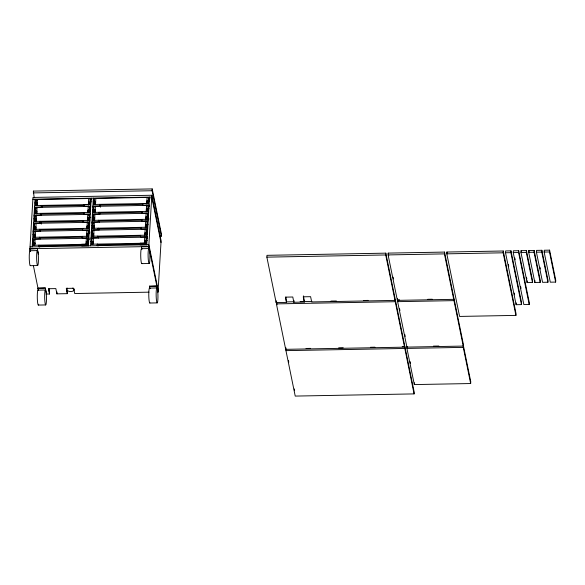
<?xml version="1.0" encoding="UTF-8"?>
<svg xmlns="http://www.w3.org/2000/svg" width="585" height="585" viewBox="0 0 585 585"><rect width="100%" height="100%" fill="white"/><g stroke="black" fill="none" stroke-linecap="round" stroke-linejoin="round"><path stroke-width="0.88" d="M30.376 251.177L29.915 248.932L32.979 197.438L151.829 195.251L161.102 240.698L158.023 292.12L156.817 285.948L149.438 286.284L156.809 286.145M34.157 197.364L33.352 191.098L152.202 188.918L161.482 234.366L161.372 236.179L159.559 236.208M32.175 246.885L35.012 199.207L35.919 203.66M32.899 234.709L33.616 234.702L33.455 237.313L88.233 236.245L88.386 233.627L89.103 233.612M33.374 226.768L34.084 226.753L33.93 229.371L88.708 228.296L88.861 225.686L89.571 225.671M33.842 218.819L34.559 218.805L34.398 221.422L89.176 220.355L89.337 217.737L90.046 217.722M33.345 245.254L33.703 239.221L87.779 238.227L88.503 241.773M33.813 237.305L34.171 231.272L88.247 230.278L88.971 233.832M34.288 229.364L34.647 223.324L88.723 222.337L89.446 225.883M34.756 221.415L35.115 215.382L89.191 214.388L89.914 217.934M35.232 213.466L35.59 207.434L89.666 206.439L90.39 209.993M35.7 205.525L36.058 199.492L90.134 198.498L90.865 202.044M34.135 243.93L34.208 242.724L34.917 242.716L34.924 244.311L34.135 243.93L34.215 244.325L34.281 243.119L34.998 243.104M35.392 234.768L34.676 234.782L34.603 235.989L35.319 235.974M35.078 228.04L35.151 226.834L35.86 226.819L35.868 228.421L35.078 228.04L35.868 228.421M36.343 220.472L36.336 218.878L35.619 218.885L35.546 220.099L36.263 220.084M36.021 212.15L36.094 210.944L36.804 210.929L36.811 212.523L36.021 212.15L36.811 212.523M36.497 204.202L36.562 202.995L37.279 202.98L37.286 204.582L36.497 204.202L36.57 204.596L36.643 203.383L37.36 203.375M35.158 228.428L35.151 226.834M35.627 220.486L35.7 219.28L36.416 219.265M36.102 212.538L36.094 210.944M34.771 245.225L35.129 239.192L35.21 239.579M35.597 231.243L35.319 237.671M36.182 221.393L36.541 215.353M37.126 205.496L37.484 199.463L37.564 199.851M38.829 246.76L38.924 245.152L39.049 245.737M38.515 254.57L37.301 248.596L29.915 248.932M38.413 290.57L37.966 288.127L45.337 287.988L46.559 293.962M45.337 287.988L37.959 288.325M46.098 294.05L49.542 293.992L48.935 288.676M66.763 288.346L67.37 293.663L56.913 293.853L57.023 292.047M67.004 291.864L67.063 290.855M88.627 241.561L87.918 241.576L87.765 244.186L81.82 244.296L81.724 245.905L88.379 245.788M82.763 228.406L82.668 230.015L89.322 229.898L89.863 232.53M90.989 201.832L90.28 201.847L90.119 204.458L84.181 204.567L84.086 206.176L90.741 206.059M85.995 244.289L86.353 238.256M86.463 236.34L86.821 230.307L87.618 230.68M86.938 228.399L87.297 222.358L87.377 222.753M87.406 220.45L87.765 214.417L88.642 215.178M87.882 212.501L88.24 206.468L88.32 206.856M88.35 204.56L88.708 198.52M86.624 235.426L86.617 233.824L87.326 233.817L87.333 235.411L86.543 235.031L87.333 235.411M87.092 227.477L87.085 225.883L87.801 225.868L87.955 226.644M87.567 219.529L87.56 217.934L88.269 217.92L88.276 219.521L87.487 219.141L88.276 219.521M88.108 210.381L88.035 211.587L87.955 211.2L88.752 211.573L88.825 210.366L88.028 209.986L88.744 209.978L88.905 210.754L88.189 210.768M87.253 235.024L87.326 233.817M87.165 226.271L87.882 226.256L87.808 227.463L87.801 225.868M88.196 219.126L88.269 217.92M88.671 211.185L88.744 209.978M87.779 238.227L87.421 244.259L32.987 245.261L33.14 242.643L32.431 242.658M87.889 236.318L88.247 230.278M88.364 228.369L88.723 222.337M88.832 220.421L89.191 214.388M89.308 212.479L89.666 206.439M90.134 198.498L89.776 204.531L35.349 205.532L35.502 202.915L34.786 202.929M88.393 245.854L91.223 198.176L91.582 199.938M90.529 245.81L93.366 198.139L94.265 202.549M90.785 241.59L91.494 241.576L91.34 244.186L145.775 243.192L146.133 237.152L92.057 238.146L91.699 244.186M91.253 233.642L91.969 233.627L91.816 236.245L146.586 235.17L146.747 232.559L147.457 232.545M91.728 225.693L92.437 225.686L92.284 228.296L147.062 227.229L147.215 224.611L147.932 224.596M92.671 209.803L93.381 209.788L93.227 212.406L148.005 211.339L148.159 208.721L148.875 208.706M93.147 201.854L93.856 201.847L93.702 204.458L148.137 203.463L148.495 197.423L94.419 198.417L94.061 204.45M92.167 236.238L92.525 230.205L146.601 229.21L147.325 232.757M92.642 228.289L93 222.256L147.076 221.262L147.8 224.815M93.11 220.348L93.468 214.307L147.552 213.32L148.276 216.867M93.585 212.399L93.944 206.366L148.02 205.372L148.744 208.918M93.351 242.029L92.642 242.044L92.569 243.25L92.562 241.656L93.271 241.642M92.956 234.914L93.754 235.294L92.956 234.914L93.03 233.708L93.746 233.693L93.827 234.088L93.03 233.708M93.432 226.973L93.505 225.766L94.214 225.751L94.295 226.139L93.585 226.154L93.512 227.36L93.432 226.973L94.222 227.346M94.053 218.205L94.77 218.19L94.69 217.803L93.973 217.817L93.907 219.024L94.616 219.009M94.375 211.075L94.448 209.869L95.158 209.861L95.238 210.249L94.529 210.264L94.456 211.47L95.172 211.456L94.375 211.075L94.456 211.47M95.633 201.913L94.924 201.927L94.85 203.134L95.56 203.119M93.037 235.309L93.11 234.095M94.931 203.521L94.997 202.315L95.713 202.3M93.125 244.157L93.483 238.124M93.951 230.176L93.673 236.603M94.068 228.267L94.426 222.227L94.507 222.622M94.902 214.286L94.616 220.706M95.487 204.428L95.845 198.395M97.19 245.693L97.285 244.077L97.402 244.662M146.989 240.493L146.272 240.501L146.118 243.119L140.173 243.228L140.078 244.837L146.733 244.713M140.649 235.28L140.554 236.888L147.208 236.771L147.566 238.526M149.343 200.757L148.634 200.772L148.48 203.39L142.535 203.5L142.44 205.108L149.095 204.984L149.453 206.746M144.349 243.214L144.707 237.181M144.817 235.272L145.175 229.232L145.255 229.627M145.292 227.324L145.65 221.291M145.76 219.375L146.126 213.342L146.915 213.722M146.235 211.434L146.594 205.401L146.674 205.788M146.711 203.485L147.069 197.452L147.859 197.825M145.212 240.691L145.219 242.285L144.502 242.3L144.495 240.698L145.212 240.691L145.373 241.466M145.051 233.144L144.978 234.351L144.897 233.963L145.687 234.336L145.68 232.742L144.97 232.757L145.76 233.13M146.623 216.852L146.638 218.446L145.921 218.461L145.914 216.867L146.623 216.852L146.703 217.24L145.994 217.254M146.396 210.512L146.382 208.918L147.098 208.903L147.106 210.505M147.574 200.962L147.581 202.556L146.864 202.571L146.857 200.969L147.574 200.962L147.647 201.35L146.937 201.364M146.162 226.395L146.155 224.794L145.438 224.808L146.235 225.188M146.243 235.243L146.601 229.21M146.718 227.302L147.076 221.262M147.193 219.353L147.552 213.32M147.661 211.404L148.02 205.372M146.747 244.779L149.577 197.101L149.943 198.885M150.001 252.523L148.766 246.753L151.829 195.251M161.372 236.179L152.093 190.732L152.202 188.918M266.87 257.144L266.979 255.331L385.829 253.151L395.102 298.599L394.992 300.412L311.681 301.94L310.606 296.683L303.242 296.814L304.31 302.072L293.853 302.262L292.778 297.005L285.414 297.143L286.482 302.401L276.142 302.591L266.87 257.144L385.72 254.965L394.992 300.412M276.142 302.591L276.252 300.778M404.535 347.154L395.263 301.706L395.365 299.9L404.644 345.347L404.535 347.154L285.685 349.333L276.412 303.886L276.515 302.079L277.063 304.748M286.482 302.401L285.875 297.085M285.685 349.333L285.794 347.527M402.188 346.693L404.908 346.642L414.18 392.089L414.078 393.902L295.228 396.082L285.948 350.634L286.058 348.821L286.423 350.605M293.853 302.262L293.962 300.456M304.31 302.072L303.527 295.878M385.72 254.965L385.829 253.151M388.096 254.921L388.206 253.108L444.541 252.077L453.814 297.524L453.704 299.33L397.369 300.368L388.096 254.921L444.432 253.883L453.704 299.33M397.369 300.368L397.478 298.555M463.247 346.079L453.975 300.631L454.077 298.818L463.357 344.265L463.247 346.079L406.911 347.11L397.639 301.663L397.741 299.856L399.562 299.82M414.078 393.902L404.798 348.455L404.908 346.642M470.654 383.541L463.276 347.38L463.378 345.567L470.764 381.734L470.654 383.541L414.319 384.579L406.941 348.411L407.05 346.605L407.409 348.367M414.319 384.579L414.429 382.766M444.432 253.883L444.541 252.077M446.808 253.839L446.918 252.033L503.254 250.994L516.021 313.582L515.919 315.395L459.583 316.426L446.808 253.839L503.144 252.808L515.919 315.395M503.144 252.808L503.254 250.994M505.52 252.764L505.63 250.95L510.976 250.855L521.579 302.796L521.469 304.602L516.124 304.705L505.52 252.764L510.866 252.661L521.469 304.602M510.866 252.661L510.976 250.855M513.242 252.625L513.352 250.811L518.698 250.716L529.301 302.65L529.191 304.463L523.846 304.558L513.242 252.625L518.595 252.523L529.191 304.463M518.595 252.523L518.698 250.716M516.124 304.705L516.226 302.891M520.972 252.479L521.081 250.672L526.427 250.57L532.577 280.698L532.467 282.504L527.122 282.606L520.972 252.479L526.317 252.384L532.467 282.504M526.317 252.384L526.427 250.57M528.694 252.34L528.803 250.526L534.149 250.431L540.299 280.551L540.189 282.365L534.844 282.46L528.694 252.34L534.047 252.237L540.189 282.365M527.122 282.606L527.224 280.793M534.047 252.237L534.149 250.431M536.423 252.193L536.525 250.387L541.878 250.285L548.028 280.412L547.918 282.226L542.566 282.321L536.423 252.193L541.769 252.098L547.918 282.226M534.844 282.46L534.953 280.654M541.769 252.098L541.878 250.285M544.145 252.055L544.255 250.241L549.6 250.146L555.75 280.273L555.64 282.08L550.295 282.182L544.145 252.055L549.498 251.959L555.64 282.08M549.498 251.959L549.6 250.146M33.25 192.911L152.093 190.732M32.87 199.244L151.72 197.065L160.992 242.512M89.293 202.417L88.503 202.044L89.212 202.03L89.147 203.236L88.43 203.251M37.44 203.763L36.723 203.777L36.562 202.995M41.645 206.198L84.737 205.408M99.998 205.123L143.091 204.333M36.38 207.814L37.096 207.799L37.016 207.412L36.738 213.832M94.733 206.739L95.45 206.724L95.37 206.337L95.092 212.764M90.521 209.781L89.805 209.788L89.651 212.406L34.873 213.474L35.027 210.863L34.318 210.878M36.175 211.331L36.884 211.317M146.462 209.306L147.179 209.291M95.318 210.637L94.609 210.651L94.448 209.869M146.316 210.125L147.025 210.11M40.277 214.161L84.262 213.349M99.53 213.072L142.616 212.282M90.265 214L83.611 214.125L83.706 212.516L83.831 213.101M148.619 212.933L141.965 213.057L142.06 211.441L142.184 212.026M148.4 216.655L147.691 216.669L147.53 219.28L92.759 220.355L92.913 217.737L92.196 217.752M87.64 218.322L88.35 218.315M146.074 217.642L146.784 217.627M39.802 222.103L83.794 221.298M98.156 221.035L142.148 220.231M89.797 221.949L83.143 222.073L83.238 220.465L83.355 221.042M148.151 220.874L141.497 220.998L141.592 219.39L141.709 219.975M35.436 223.704L36.153 223.689L36.073 223.302L35.795 229.722M35.232 227.221L35.941 227.214M87.011 227.09L87.728 227.075M145.373 226.015L146.082 226.007M39.334 230.051L82.419 229.261M97.688 228.984L141.672 228.172M147.676 228.823L141.022 228.947L141.117 227.338L141.241 227.923M34.756 235.17L35.466 235.155M86.69 234.219L87.406 234.205M39.758 237.978L82.851 237.188M97.212 236.925L140.305 236.135M86.931 242.146L86.141 241.773L86.858 241.759L86.785 242.965L86.068 242.98M144.575 241.093L145.292 241.078M35.078 243.492L34.361 243.506L34.208 242.724M92.489 242.863L93.278 243.236M39.283 245.927L82.375 245.137M97.636 244.859L140.729 244.062M30.04 246.921L148.89 244.742L158.162 290.189M148.766 246.753L141.409 246.687L141.936 249.247M30.062 250.731L37.433 250.599M141.541 248.691L148.912 248.552M30.244 265.678L37.615 265.546A7.481 0.899 88.9 0 0 38.259 254.658A7.481 0.899 88.9 0 0 36.694 254.014A7.481 0.899 88.9 0 0 37.615 265.546M141.724 263.63L149.095 263.499A7.481 0.899 88.9 0 0 149.738 252.61A7.481 0.899 88.9 0 0 148.173 251.967A7.481 0.899 88.9 0 0 149.095 263.499M38.105 290.131L45.469 289.992M149.584 288.083L156.955 287.944M148.999 292.164L74.741 293.524L73.666 288.266L66.302 288.405L67.37 293.663M38.288 305.077L45.652 304.939A7.481 0.899 88.9 0 0 46.303 294.05A7.481 0.899 88.9 0 0 44.738 293.407A7.481 0.899 88.9 0 0 45.652 304.939M149.767 303.03L157.131 302.891A7.481 0.899 88.9 0 0 157.782 292.003A7.481 0.899 88.9 0 0 156.217 291.359A7.481 0.899 88.9 0 0 157.131 302.891M286.496 301.897L293.758 301.765M300.105 301.648L311.9 301.429M330.956 301.078L336.397 300.983M363.614 300.478L368.148 300.397M427.73 299.301L432.271 299.22M276.412 303.886L395.263 301.706M397.639 301.663L453.975 300.631M306.021 348.455L310.555 348.375M338.678 347.856L343.212 347.775M370.429 347.278L374.97 347.19M433.397 346.123L438.852 346.02M285.948 350.634L404.798 348.455M406.941 348.411L463.276 347.38M539.962 267.221L540.328 268.99M528.803 250.526L529.162 252.296M521.081 250.672L521.44 252.442M526.5 277.253L526.866 279.023M514.815 257.978L515.18 259.769M520.665 286.628L521.03 288.42M508.372 264.383L508.738 266.175M514.215 293.041L514.581 294.833M446.918 252.033L447.284 253.817M388.206 253.108L388.747 255.784M393.113 277.166L393.478 278.95M397.741 299.856L398.107 301.633M399.562 308.763L399.928 310.547M404.835 334.605L405.2 336.39M410.107 361.596L410.465 363.365M288.42 360.411L288.785 362.188M294.24 388.923L294.606 390.707M148.495 197.423L149.219 200.977M147.581 202.556L146.784 202.176L146.864 202.571M146.696 203.419L146.813 204.004M148.583 217.532L148.941 219.287M146.638 218.446L145.84 218.073L145.921 218.461M147.215 224.611L147.574 226.373M142.535 203.5L142.652 204.085M145.753 219.316L145.87 219.901M146.155 224.794L146.316 225.576M146.747 232.559L147.106 234.314M158.052 291.995L148.78 246.548L29.93 248.735L30.478 251.404M145.68 232.742L145.84 233.525M146.133 237.152L146.857 240.706M146.272 240.501L146.63 242.263M145.299 242.673L145.138 241.897L144.422 241.912L144.502 242.3M144.334 243.148L144.451 243.733M149.453 286.08L149.972 288.639M140.173 243.228L140.29 243.813M100.02 204.516L100.561 207.17M99.764 204.933L99.64 204.348L99.545 205.957L92.891 206.081L93.79 210.476M99.552 212.457L99.911 214.234M99.289 212.881L99.172 212.296L99.077 213.905L92.423 214.03L93.139 217.547M99.077 220.406L99.435 222.176M94.924 201.927L95.077 202.702M98.821 220.83L98.697 220.245L98.602 221.854L91.947 221.971L93.022 227.251M93.856 201.847L94.397 204.479M98.602 228.355L98.967 230.124M98.346 228.772L98.229 228.187L98.134 229.795L91.479 229.92L92.554 235.192M93.381 209.788L93.922 212.428M98.134 236.296L98.492 238.073M93.468 214.307L93.834 216.084M97.878 236.72L97.754 236.135L97.658 237.744L91.004 237.868L91.903 242.263M93.973 217.817L94.134 218.6M97.658 244.245L98.024 246.014M93 222.256L93.359 224.033M93.505 225.766L93.666 226.541M88.342 204.494L88.459 205.079M92.437 225.686L92.796 227.441M89.337 217.737L89.871 220.377M91.969 233.627L92.503 236.267M92.562 241.656L92.715 242.431M88.861 225.686L89.22 227.441M84.181 204.567L84.298 205.152M87.392 220.384L87.516 220.969M91.494 241.576L92.035 244.208M89.212 239.601L88.854 237.839L82.192 237.963L82.295 236.355L82.412 236.94M86.448 236.274L86.573 236.859M81.82 244.296L81.937 244.881M41.667 205.584L42.025 207.361M41.411 206.008L41.286 205.423L41.191 207.031L34.537 207.156L35.254 210.666M41.191 213.532L41.557 215.302M40.935 213.949L40.818 213.364L40.723 214.98L34.062 215.097L35.144 220.369M56.913 293.853L55.838 288.595L48.475 288.734L49.542 293.992M40.906 222.366L41.264 224.135M36.058 199.492L36.424 201.262M40.46 221.898L40.343 221.313L40.248 222.922L33.594 223.046L34.493 227.441M33.352 191.098L33.718 192.882M40.248 229.422L40.614 231.192M35.59 207.434L35.948 209.211M39.992 229.846L39.875 229.261L39.78 230.87L33.118 230.987L33.835 234.505M39.78 237.371L40.138 239.141M35.115 215.382L35.48 217.159M39.517 237.788L39.4 237.203L39.305 238.812L32.65 238.936L33.542 243.331M35.619 218.885L35.78 219.667M34.559 218.805L34.917 220.567M48.913 289.604L49.235 291.184M39.305 245.312L39.67 247.089M34.084 226.753L34.625 229.393M34.676 234.782L34.837 235.558M33.616 234.702L34.149 237.334M33.703 239.221L34.062 240.991M33.323 243.521L33.681 245.283M33.389 265.663L38.317 289.831M74.149 289.743A3.715 2.004 3.4 0 1 69.184 291.381A3.715 2.004 3.4 0 1 67.546 288.171M72.759 288.076A3.715 2.004 3.4 0 1 74.039 289.217M66.931 288.368A3.715 2.004 3.4 0 1 66.851 288.105M141.958 263.477A7.481 0.899 88.9 0 1 140.729 255.791A7.481 0.899 88.9 0 1 141.782 249.034M30.478 265.524A7.481 0.899 88.9 0 1 29.25 257.839A7.481 0.899 88.9 0 1 30.303 251.082M149.994 302.869A7.481 0.899 88.9 0 1 148.773 295.184A7.481 0.899 88.9 0 1 149.819 288.434M38.727 304.258A7.481 0.899 88.9 0 1 37.308 298.211A7.481 0.899 88.9 0 1 38.339 290.482"/></g></svg>
